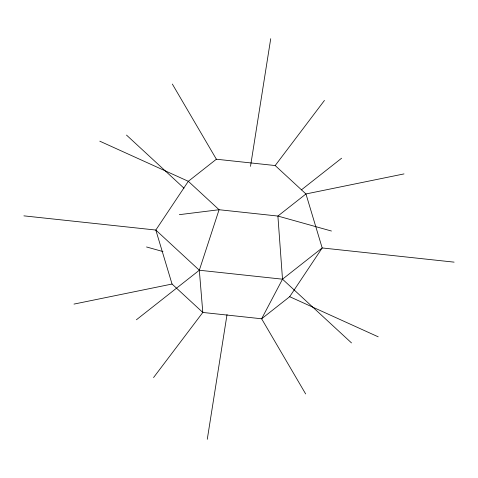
<?xml version="1.0" encoding="UTF-8"?>
<svg xmlns="http://www.w3.org/2000/svg" width="478" height="478" viewBox="0 0 478 478"><rect width="100%" height="100%" fill="white"/><g stroke="black" fill="none" stroke-linecap="round" stroke-linejoin="round"><path stroke-width="0.72" d="M207.279 439.294L227.032 314.572M250.508 166.362L270.721 38.706M153.552 377.566L202.809 312.451L199.32 270.237L219.079 209.723L188.314 181.305L99.8 141.183M454.1 262.141L322.184 247.951L282.51 279.188L261.627 318.778L305.651 393.932M289.686 296.695L322.184 247.951L305.956 193.966L275.191 165.549L216.373 159.222L188.314 181.305L155.816 230.049L172.044 284.034L202.809 312.451L261.627 318.778L289.686 296.695L378.2 336.817M275.191 165.549L324.448 100.434M136.403 319.776L199.32 270.237L282.51 279.188L351.503 342.917M301.397 189.874L341.597 158.224M404 173.914L305.956 193.966L277.897 216.056L219.079 209.723L179.352 214.664M74 304.086L172.044 284.034M23.9 215.859L155.816 230.049L199.32 270.237M331.451 231.029L277.897 216.056L282.51 279.188M146.549 246.971L162.968 251.565M126.497 135.083L183.994 188.189M172.349 84.068L216.373 159.222"/></g></svg>
